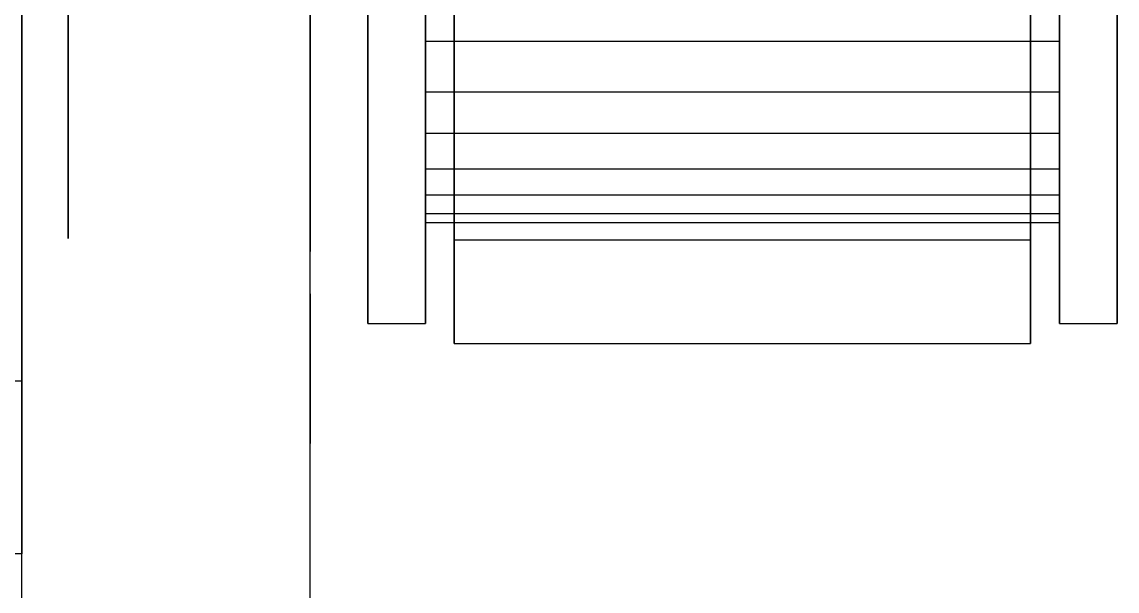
# Model space of a CAD drawing. Header units: millimetres. Extents: x -201 to 3037, y -406 to 3230.
# Drawn here: x 125 to 163, y 934.61 to 954.38 of the extents above; entities that cross this region are included whole.
import ezdxf

# ---------------------------------------------------------------- set-up
doc = ezdxf.new("R2010")
doc.units = ezdxf.units.MM
doc.layers.add('HIDDEN', color=8, linetype='Continuous')
doc.layers.add('VISIBLE', color=7, linetype='Continuous')

msp = doc.modelspace()

# ---------------------------------------------------------------- linework, layer by layer
at = {"layer": 'HIDDEN'}
for points in [[(125, 900), (125, 1030)], [(125, 900), (125, 1030)], [(125, 900), (125, 1030)], [(135, 900), (135, 1030)], [(135, 900), (135, 1030)], [(135, 900), (135, 1030)], [(125, 941.9), (125, 989.9)], [(125, 989.9), (125, 941.9)], [(140, 988.6), (140, 988.031), (140, 986.352), (140, 983.648), (140, 980.053), (140, 975.749), (140, 970.951), (140, 965.9), (140, 960.849), (140, 956.051), (140, 951.747), (140, 948.152), (140, 945.448), (140, 943.769), (140, 943.2)], [(160, 988.6), (160, 988.031), (160, 986.352), (160, 983.648), (160, 980.053), (160, 975.749), (160, 970.951), (160, 965.9), (160, 960.849), (160, 956.051), (160, 951.747), (160, 948.152), (160, 945.448), (160, 943.769), (160, 943.2)], [(137, 943.9), (137, 944.452), (137, 946.079), (137, 948.7), (137, 952.183), (137, 956.355), (137, 961.005), (137, 965.9), (137, 970.795), (137, 975.445), (137, 979.617), (137, 983.1), (137, 985.721), (137, 987.348), (137, 987.9)], [(137, 943.9), (137, 944.452), (137, 946.079), (137, 948.7), (137, 952.183), (137, 956.355), (137, 961.005), (137, 965.9), (137, 970.795), (137, 975.445), (137, 979.617), (137, 983.1), (137, 985.721), (137, 987.348), (137, 987.9)], [(137, 987.9), (137, 987.348), (137, 985.721), (137, 983.1), (137, 979.617), (137, 975.445), (137, 970.795), (137, 965.9), (137, 961.005), (137, 956.355), (137, 952.183), (137, 948.7), (137, 946.079), (137, 944.452), (137, 943.9)], [(139, 943.9), (139, 944.452), (139, 946.079), (139, 948.7), (139, 952.183), (139, 956.355), (139, 961.005), (139, 965.9), (139, 970.795), (139, 975.445), (139, 979.617), (139, 983.1), (139, 985.721), (139, 987.348), (139, 987.9)], [(139, 943.9), (139, 944.452), (139, 946.079), (139, 948.7), (139, 952.183), (139, 956.355), (139, 961.005), (139, 965.9), (139, 970.795), (139, 975.445), (139, 979.617), (139, 983.1), (139, 985.721), (139, 987.348), (139, 987.9)], [(139, 987.9), (139, 987.348), (139, 985.721), (139, 983.1), (139, 979.617), (139, 975.445), (139, 970.795), (139, 965.9), (139, 961.005), (139, 956.355), (139, 952.183), (139, 948.7), (139, 946.079), (139, 944.452), (139, 943.9)], [(161, 943.9), (161, 944.452), (161, 946.079), (161, 948.7), (161, 952.183), (161, 956.355), (161, 961.005), (161, 965.9), (161, 970.795), (161, 975.445), (161, 979.617), (161, 983.1), (161, 985.721), (161, 987.348), (161, 987.9)], [(161, 943.9), (161, 944.452), (161, 946.079), (161, 948.7), (161, 952.183), (161, 956.355), (161, 961.005), (161, 965.9), (161, 970.795), (161, 975.445), (161, 979.617), (161, 983.1), (161, 985.721), (161, 987.348), (161, 987.9)], [(161, 987.9), (161, 987.348), (161, 985.721), (161, 983.1), (161, 979.617), (161, 975.445), (161, 970.795), (161, 965.9), (161, 961.005), (161, 956.355), (161, 952.183), (161, 948.7), (161, 946.079), (161, 944.452), (161, 943.9)], [(163, 943.9), (163, 944.452), (163, 946.079), (163, 948.7), (163, 952.183), (163, 956.355), (163, 961.005), (163, 965.9), (163, 970.795), (163, 975.445), (163, 979.617), (163, 983.1), (163, 985.721), (163, 987.348), (163, 987.9)], [(163, 943.9), (163, 944.452), (163, 946.079), (163, 948.7), (163, 952.183), (163, 956.355), (163, 961.005), (163, 965.9), (163, 970.795), (163, 975.445), (163, 979.617), (163, 983.1), (163, 985.721), (163, 987.348), (163, 987.9)], [(163, 987.9), (163, 987.348), (163, 985.721), (163, 983.1), (163, 979.617), (163, 975.445), (163, 970.795), (163, 965.9), (163, 961.005), (163, 956.355), (163, 952.183), (163, 948.7), (163, 946.079), (163, 944.452), (163, 943.9)], [(125, 985.4), (125, 984.911), (125, 983.469), (125, 981.146), (125, 978.058), (125, 974.361), (125, 970.239), (125, 965.9), (125, 961.561), (125, 957.439), (125, 953.742), (125, 950.654), (125, 948.331), (125, 946.889), (125, 946.4)], [(135, 985.4), (135, 984.911), (135, 983.469), (135, 981.146), (135, 978.058), (135, 974.361), (135, 970.239), (135, 965.9), (135, 961.561), (135, 957.439), (135, 953.742), (135, 950.654), (135, 948.331), (135, 946.889), (135, 946.4)], [(140, 985), (140, 984.521), (140, 983.109), (140, 980.833), (140, 977.809), (140, 974.187), (140, 970.15), (140, 965.9), (140, 961.65), (140, 957.613), (140, 953.991), (140, 950.967), (140, 948.691), (140, 947.279), (140, 946.8)], [(140, 946.8), (140, 947.279), (140, 948.691), (140, 950.967), (140, 953.991), (140, 957.613), (140, 961.65), (140, 965.9), (140, 970.15), (140, 974.187), (140, 977.809), (140, 980.833), (140, 983.109), (140, 984.521), (140, 985)], [(160, 985), (160, 984.521), (160, 983.109), (160, 980.833), (160, 977.809), (160, 974.187), (160, 970.15), (160, 965.9), (160, 961.65), (160, 957.613), (160, 953.991), (160, 950.967), (160, 948.691), (160, 947.279), (160, 946.8)], [(160, 946.8), (160, 947.279), (160, 948.691), (160, 950.967), (160, 953.991), (160, 957.613), (160, 961.65), (160, 965.9), (160, 970.15), (160, 974.187), (160, 977.809), (160, 980.833), (160, 983.109), (160, 984.521), (160, 985)], [(125, 984.95), (125, 984.472), (125, 983.063), (125, 980.794), (125, 977.777), (125, 974.165), (125, 970.139), (125, 965.9), (125, 961.661), (125, 957.635), (125, 954.023), (125, 951.006), (125, 948.737), (125, 947.328), (125, 946.85)], [(125, 946.85), (125, 947.328), (125, 948.737), (125, 951.006), (125, 954.023), (125, 957.635), (125, 961.661), (125, 965.9), (125, 970.139), (125, 974.165), (125, 977.777), (125, 980.794), (125, 983.063), (125, 984.472), (125, 984.95)], [(126.6, 984.95), (126.6, 984.472), (126.6, 983.063), (126.6, 980.794), (126.6, 977.777), (126.6, 974.165), (126.6, 970.139), (126.6, 965.9), (126.6, 961.661), (126.6, 957.635), (126.6, 954.023), (126.6, 951.006), (126.6, 948.737), (126.6, 947.328), (126.6, 946.85)], [(126.6, 946.85), (126.6, 947.328), (126.6, 948.737), (126.6, 951.006), (126.6, 954.023), (126.6, 957.635), (126.6, 961.661), (126.6, 965.9), (126.6, 970.139), (126.6, 974.165), (126.6, 977.777), (126.6, 980.794), (126.6, 983.063), (126.6, 984.472), (126.6, 984.95)], [(125, 946.4), (125, 946.523), (125, 946.889), (125, 947.494), (125, 948.331), (125, 949.389), (125, 950.654), (125, 952.111), (125, 953.742), (125, 955.525), (125, 957.439), (125, 959.46), (125, 961.561), (125, 963.717), (125, 965.9)], [(135, 946.4), (135, 946.523), (135, 946.889), (135, 947.494), (135, 948.331), (135, 949.389), (135, 950.654), (135, 952.111), (135, 953.742), (135, 955.525), (135, 957.439), (135, 959.46), (135, 961.561), (135, 963.717), (135, 965.9)], [(139, 953.704), (139, 953.832), (139, 953.961), (139, 954.091), (139, 954.222), (139, 954.354), (139, 954.487), (139, 954.621), (139, 954.755), (139, 954.891), (139, 955.028), (139, 955.165), (139, 955.303), (139, 955.443), (139, 955.583)], [(139, 955.583), (139, 955.443), (139, 955.303), (139, 955.165), (139, 955.028), (139, 954.891), (139, 954.755), (139, 954.621), (139, 954.487), (139, 954.354), (139, 954.222), (139, 954.091), (139, 953.961), (139, 953.832), (139, 953.704)], [(139, 953.704), (139, 953.832), (139, 953.961), (139, 954.091), (139, 954.222), (139, 954.354), (139, 954.487), (139, 954.621), (139, 954.755), (139, 954.891), (139, 955.028), (139, 955.165), (139, 955.303), (139, 955.443), (139, 955.583)], [(139, 955.583), (139, 955.443), (139, 955.303), (139, 955.165), (139, 955.028), (139, 954.891), (139, 954.755), (139, 954.621), (139, 954.487), (139, 954.354), (139, 954.222), (139, 954.091), (139, 953.961), (139, 953.832), (139, 953.704)], [(161, 953.704), (161, 953.832), (161, 953.961), (161, 954.091), (161, 954.222), (161, 954.354), (161, 954.487), (161, 954.621), (161, 954.755), (161, 954.891), (161, 955.028), (161, 955.165), (161, 955.303), (161, 955.443), (161, 955.583)], [(161, 955.583), (161, 955.443), (161, 955.303), (161, 955.165), (161, 955.028), (161, 954.891), (161, 954.755), (161, 954.621), (161, 954.487), (161, 954.354), (161, 954.222), (161, 954.091), (161, 953.961), (161, 953.832), (161, 953.704)], [(161, 953.704), (161, 953.832), (161, 953.961), (161, 954.091), (161, 954.222), (161, 954.354), (161, 954.487), (161, 954.621), (161, 954.755), (161, 954.891), (161, 955.028), (161, 955.165), (161, 955.303), (161, 955.443), (161, 955.583)], [(161, 955.583), (161, 955.443), (161, 955.303), (161, 955.165), (161, 955.028), (161, 954.891), (161, 954.755), (161, 954.621), (161, 954.487), (161, 954.354), (161, 954.222), (161, 954.091), (161, 953.961), (161, 953.832), (161, 953.704)], [(139, 953.704), (139, 953.724), (139, 953.743), (139, 953.76), (139, 953.775), (139, 953.79), (139, 953.802), (139, 953.814), (139, 953.823), (139, 953.832), (139, 953.839), (139, 953.844), (139, 953.848), (139, 953.85), (139, 953.851)], [(139, 953.851), (139, 953.837), (139, 953.795), (139, 953.727), (139, 953.634), (139, 953.518), (139, 953.38), (139, 953.225), (139, 953.056), (139, 952.876), (139, 952.689), (139, 952.499), (139, 952.31), (139, 952.126), (139, 951.951)], [(139, 951.951), (139, 952.126), (139, 952.31), (139, 952.499), (139, 952.689), (139, 952.876), (139, 953.056), (139, 953.225), (139, 953.38), (139, 953.518), (139, 953.634), (139, 953.727), (139, 953.795), (139, 953.837), (139, 953.851)], [(139, 953.851), (139, 953.85), (139, 953.848), (139, 953.844), (139, 953.839), (139, 953.832), (139, 953.823), (139, 953.814), (139, 953.802), (139, 953.79), (139, 953.775), (139, 953.76), (139, 953.743), (139, 953.724), (139, 953.704)], [(139, 953.704), (139, 953.724), (139, 953.743), (139, 953.76), (139, 953.775), (139, 953.79), (139, 953.802), (139, 953.814), (139, 953.823), (139, 953.832), (139, 953.839), (139, 953.844), (139, 953.848), (139, 953.85), (139, 953.851)], [(139, 953.851), (139, 953.837), (139, 953.795), (139, 953.727), (139, 953.634), (139, 953.518), (139, 953.38), (139, 953.225), (139, 953.056), (139, 952.876), (139, 952.689), (139, 952.499), (139, 952.31), (139, 952.126), (139, 951.951)], [(139, 951.951), (139, 952.126), (139, 952.31), (139, 952.499), (139, 952.689), (139, 952.876), (139, 953.056), (139, 953.225), (139, 953.38), (139, 953.518), (139, 953.634), (139, 953.727), (139, 953.795), (139, 953.837), (139, 953.851)], [(139, 953.851), (139, 953.85), (139, 953.848), (139, 953.844), (139, 953.839), (139, 953.832), (139, 953.823), (139, 953.814), (139, 953.802), (139, 953.79), (139, 953.775), (139, 953.76), (139, 953.743), (139, 953.724), (139, 953.704)], [(161, 953.704), (161, 953.724), (161, 953.743), (161, 953.76), (161, 953.775), (161, 953.79), (161, 953.802), (161, 953.814), (161, 953.823), (161, 953.832), (161, 953.839), (161, 953.844), (161, 953.848), (161, 953.85), (161, 953.851)], [(161, 953.851), (161, 953.837), (161, 953.795), (161, 953.727), (161, 953.634), (161, 953.518), (161, 953.38), (161, 953.225), (161, 953.056), (161, 952.876), (161, 952.689), (161, 952.499), (161, 952.31), (161, 952.126), (161, 951.951)], [(161, 951.951), (161, 952.126), (161, 952.31), (161, 952.499), (161, 952.689), (161, 952.876), (161, 953.056), (161, 953.225), (161, 953.38), (161, 953.518), (161, 953.634), (161, 953.727), (161, 953.795), (161, 953.837), (161, 953.851)], [(161, 953.851), (161, 953.85), (161, 953.848), (161, 953.844), (161, 953.839), (161, 953.832), (161, 953.823), (161, 953.814), (161, 953.802), (161, 953.79), (161, 953.775), (161, 953.76), (161, 953.743), (161, 953.724), (161, 953.704)], [(161, 953.704), (161, 953.724), (161, 953.743), (161, 953.76), (161, 953.775), (161, 953.79), (161, 953.802), (161, 953.814), (161, 953.823), (161, 953.832), (161, 953.839), (161, 953.844), (161, 953.848), (161, 953.85), (161, 953.851)], [(161, 953.851), (161, 953.837), (161, 953.795), (161, 953.727), (161, 953.634), (161, 953.518), (161, 953.38), (161, 953.225), (161, 953.056), (161, 952.876), (161, 952.689), (161, 952.499), (161, 952.31), (161, 952.126), (161, 951.951)], [(161, 951.951), (161, 952.126), (161, 952.31), (161, 952.499), (161, 952.689), (161, 952.876), (161, 953.056), (161, 953.225), (161, 953.38), (161, 953.518), (161, 953.634), (161, 953.727), (161, 953.795), (161, 953.837), (161, 953.851)], [(161, 953.851), (161, 953.85), (161, 953.848), (161, 953.844), (161, 953.839), (161, 953.832), (161, 953.823), (161, 953.814), (161, 953.802), (161, 953.79), (161, 953.775), (161, 953.76), (161, 953.743), (161, 953.724), (161, 953.704)], [(139, 953.704), (161, 953.704)], [(139, 953.704), (161, 953.704)], [(139, 953.704), (161, 953.704)], [(140, 953.704), (160, 953.704)], [(139, 950.51), (139, 950.604), (139, 950.701), (139, 950.798), (139, 950.897), (139, 950.997), (139, 951.098), (139, 951.2), (139, 951.304), (139, 951.409), (139, 951.515), (139, 951.622), (139, 951.731), (139, 951.84), (139, 951.951)], [(139, 951.951), (139, 951.84), (139, 951.731), (139, 951.622), (139, 951.515), (139, 951.409), (139, 951.304), (139, 951.2), (139, 951.098), (139, 950.997), (139, 950.897), (139, 950.798), (139, 950.701), (139, 950.604), (139, 950.51)], [(139, 950.51), (139, 950.604), (139, 950.701), (139, 950.798), (139, 950.897), (139, 950.997), (139, 951.098), (139, 951.2), (139, 951.304), (139, 951.409), (139, 951.515), (139, 951.622), (139, 951.731), (139, 951.84), (139, 951.951)], [(139, 951.951), (139, 951.84), (139, 951.731), (139, 951.622), (139, 951.515), (139, 951.409), (139, 951.304), (139, 951.2), (139, 951.098), (139, 950.997), (139, 950.897), (139, 950.798), (139, 950.701), (139, 950.604), (139, 950.51)], [(139, 951.951), (161, 951.951)], [(139, 951.951), (161, 951.951)], [(140, 951.951), (160, 951.951)], [(140, 951.951), (160, 951.951)], [(161, 950.51), (161, 950.604), (161, 950.701), (161, 950.798), (161, 950.897), (161, 950.997), (161, 951.098), (161, 951.2), (161, 951.304), (161, 951.409), (161, 951.515), (161, 951.622), (161, 951.731), (161, 951.84), (161, 951.951)], [(161, 951.951), (161, 951.84), (161, 951.731), (161, 951.622), (161, 951.515), (161, 951.409), (161, 951.304), (161, 951.2), (161, 951.098), (161, 950.997), (161, 950.897), (161, 950.798), (161, 950.701), (161, 950.604), (161, 950.51)], [(161, 950.51), (161, 950.604), (161, 950.701), (161, 950.798), (161, 950.897), (161, 950.997), (161, 951.098), (161, 951.2), (161, 951.304), (161, 951.409), (161, 951.515), (161, 951.622), (161, 951.731), (161, 951.84), (161, 951.951)], [(161, 951.951), (161, 951.84), (161, 951.731), (161, 951.622), (161, 951.515), (161, 951.409), (161, 951.304), (161, 951.2), (161, 951.098), (161, 950.997), (161, 950.897), (161, 950.798), (161, 950.701), (161, 950.604), (161, 950.51)], [(139, 950.51), (139, 950.555), (139, 950.597), (139, 950.636), (139, 950.673), (139, 950.706), (139, 950.736), (139, 950.762), (139, 950.786), (139, 950.805), (139, 950.822), (139, 950.834), (139, 950.843), (139, 950.849), (139, 950.851)], [(139, 950.851), (139, 950.84), (139, 950.808), (139, 950.756), (139, 950.685), (139, 950.594), (139, 950.487), (139, 950.365), (139, 950.229), (139, 950.082), (139, 949.927), (139, 949.765), (139, 949.6), (139, 949.434), (139, 949.27)], [(139, 949.27), (139, 949.434), (139, 949.6), (139, 949.765), (139, 949.927), (139, 950.082), (139, 950.229), (139, 950.365), (139, 950.487), (139, 950.594), (139, 950.685), (139, 950.756), (139, 950.808), (139, 950.84), (139, 950.851)], [(139, 950.851), (139, 950.849), (139, 950.843), (139, 950.834), (139, 950.822), (139, 950.805), (139, 950.786), (139, 950.762), (139, 950.736), (139, 950.706), (139, 950.673), (139, 950.636), (139, 950.597), (139, 950.555), (139, 950.51)], [(139, 950.51), (139, 950.555), (139, 950.597), (139, 950.636), (139, 950.673), (139, 950.706), (139, 950.736), (139, 950.762), (139, 950.786), (139, 950.805), (139, 950.822), (139, 950.834), (139, 950.843), (139, 950.849), (139, 950.851)], [(139, 950.851), (139, 950.84), (139, 950.808), (139, 950.756), (139, 950.685), (139, 950.594), (139, 950.487), (139, 950.365), (139, 950.229), (139, 950.082), (139, 949.927), (139, 949.765), (139, 949.6), (139, 949.434), (139, 949.27)], [(139, 949.27), (139, 949.434), (139, 949.6), (139, 949.765), (139, 949.927), (139, 950.082), (139, 950.229), (139, 950.365), (139, 950.487), (139, 950.594), (139, 950.685), (139, 950.756), (139, 950.808), (139, 950.84), (139, 950.851)], [(139, 950.851), (139, 950.849), (139, 950.843), (139, 950.834), (139, 950.822), (139, 950.805), (139, 950.786), (139, 950.762), (139, 950.736), (139, 950.706), (139, 950.673), (139, 950.636), (139, 950.597), (139, 950.555), (139, 950.51)], [(161, 950.51), (161, 950.555), (161, 950.597), (161, 950.636), (161, 950.673), (161, 950.706), (161, 950.736), (161, 950.762), (161, 950.786), (161, 950.805), (161, 950.822), (161, 950.834), (161, 950.843), (161, 950.849), (161, 950.851)], [(161, 950.851), (161, 950.84), (161, 950.808), (161, 950.756), (161, 950.685), (161, 950.594), (161, 950.487), (161, 950.365), (161, 950.229), (161, 950.082), (161, 949.927), (161, 949.765), (161, 949.6), (161, 949.434), (161, 949.27)], [(161, 949.27), (161, 949.434), (161, 949.6), (161, 949.765), (161, 949.927), (161, 950.082), (161, 950.229), (161, 950.365), (161, 950.487), (161, 950.594), (161, 950.685), (161, 950.756), (161, 950.808), (161, 950.84), (161, 950.851)], [(161, 950.851), (161, 950.849), (161, 950.843), (161, 950.834), (161, 950.822), (161, 950.805), (161, 950.786), (161, 950.762), (161, 950.736), (161, 950.706), (161, 950.673), (161, 950.636), (161, 950.597), (161, 950.555), (161, 950.51)], [(161, 950.51), (161, 950.555), (161, 950.597), (161, 950.636), (161, 950.673), (161, 950.706), (161, 950.736), (161, 950.762), (161, 950.786), (161, 950.805), (161, 950.822), (161, 950.834), (161, 950.843), (161, 950.849), (161, 950.851)], [(161, 950.851), (161, 950.84), (161, 950.808), (161, 950.756), (161, 950.685), (161, 950.594), (161, 950.487), (161, 950.365), (161, 950.229), (161, 950.082), (161, 949.927), (161, 949.765), (161, 949.6), (161, 949.434), (161, 949.27)], [(161, 949.27), (161, 949.434), (161, 949.6), (161, 949.765), (161, 949.927), (161, 950.082), (161, 950.229), (161, 950.365), (161, 950.487), (161, 950.594), (161, 950.685), (161, 950.756), (161, 950.808), (161, 950.84), (161, 950.851)], [(161, 950.851), (161, 950.849), (161, 950.843), (161, 950.834), (161, 950.822), (161, 950.805), (161, 950.786), (161, 950.762), (161, 950.736), (161, 950.706), (161, 950.673), (161, 950.636), (161, 950.597), (161, 950.555), (161, 950.51)], [(139, 950.51), (161, 950.51)], [(139, 950.51), (161, 950.51)], [(139, 950.51), (161, 950.51)], [(140, 950.51), (160, 950.51)], [(139, 948.364), (139, 948.419), (139, 948.476), (139, 948.534), (139, 948.594), (139, 948.655), (139, 948.718), (139, 948.782), (139, 948.847), (139, 948.914), (139, 948.983), (139, 949.052), (139, 949.123), (139, 949.196), (139, 949.27)], [(139, 949.27), (139, 949.196), (139, 949.123), (139, 949.052), (139, 948.983), (139, 948.914), (139, 948.847), (139, 948.782), (139, 948.718), (139, 948.655), (139, 948.594), (139, 948.534), (139, 948.476), (139, 948.419), (139, 948.364)], [(139, 949.27), (161, 949.27)], [(139, 948.364), (139, 948.419), (139, 948.476), (139, 948.534), (139, 948.594), (139, 948.655), (139, 948.718), (139, 948.782), (139, 948.847), (139, 948.914), (139, 948.983), (139, 949.052), (139, 949.123), (139, 949.196), (139, 949.27)], [(139, 949.27), (139, 949.196), (139, 949.123), (139, 949.052), (139, 948.983), (139, 948.914), (139, 948.847), (139, 948.782), (139, 948.718), (139, 948.655), (139, 948.594), (139, 948.534), (139, 948.476), (139, 948.419), (139, 948.364)], [(139, 949.27), (161, 949.27)], [(139, 949.27), (161, 949.27)], [(140, 949.27), (160, 949.27)], [(161, 948.364), (161, 948.419), (161, 948.476), (161, 948.534), (161, 948.594), (161, 948.655), (161, 948.718), (161, 948.782), (161, 948.847), (161, 948.914), (161, 948.983), (161, 949.052), (161, 949.123), (161, 949.196), (161, 949.27)], [(161, 949.27), (161, 949.196), (161, 949.123), (161, 949.052), (161, 948.983), (161, 948.914), (161, 948.847), (161, 948.782), (161, 948.718), (161, 948.655), (161, 948.594), (161, 948.534), (161, 948.476), (161, 948.419), (161, 948.364)], [(161, 948.364), (161, 948.419), (161, 948.476), (161, 948.534), (161, 948.594), (161, 948.655), (161, 948.718), (161, 948.782), (161, 948.847), (161, 948.914), (161, 948.983), (161, 949.052), (161, 949.123), (161, 949.196), (161, 949.27)], [(161, 949.27), (161, 949.196), (161, 949.123), (161, 949.052), (161, 948.983), (161, 948.914), (161, 948.847), (161, 948.782), (161, 948.718), (161, 948.655), (161, 948.594), (161, 948.534), (161, 948.476), (161, 948.419), (161, 948.364)], [(139, 948.364), (139, 948.44), (139, 948.513), (139, 948.581), (139, 948.645), (139, 948.704), (139, 948.757), (139, 948.805), (139, 948.846), (139, 948.882), (139, 948.912), (139, 948.935), (139, 948.951), (139, 948.961), (139, 948.965)], [(139, 948.965), (139, 948.957), (139, 948.934), (139, 948.896), (139, 948.843), (139, 948.776), (139, 948.696), (139, 948.604), (139, 948.501), (139, 948.387), (139, 948.265), (139, 948.136), (139, 948.002), (139, 947.863), (139, 947.722)], [(139, 947.722), (139, 947.863), (139, 948.002), (139, 948.136), (139, 948.265), (139, 948.387), (139, 948.501), (139, 948.604), (139, 948.696), (139, 948.776), (139, 948.843), (139, 948.896), (139, 948.934), (139, 948.957), (139, 948.965)], [(139, 948.965), (139, 948.961), (139, 948.951), (139, 948.935), (139, 948.912), (139, 948.882), (139, 948.846), (139, 948.805), (139, 948.757), (139, 948.704), (139, 948.645), (139, 948.581), (139, 948.513), (139, 948.44), (139, 948.364)], [(139, 948.364), (139, 948.44), (139, 948.513), (139, 948.581), (139, 948.645), (139, 948.704), (139, 948.757), (139, 948.805), (139, 948.846), (139, 948.882), (139, 948.912), (139, 948.935), (139, 948.951), (139, 948.961), (139, 948.965)], [(139, 948.965), (139, 948.957), (139, 948.934), (139, 948.896), (139, 948.843), (139, 948.776), (139, 948.696), (139, 948.604), (139, 948.501), (139, 948.387), (139, 948.265), (139, 948.136), (139, 948.002), (139, 947.863), (139, 947.722)], [(139, 947.722), (139, 947.863), (139, 948.002), (139, 948.136), (139, 948.265), (139, 948.387), (139, 948.501), (139, 948.604), (139, 948.696), (139, 948.776), (139, 948.843), (139, 948.896), (139, 948.934), (139, 948.957), (139, 948.965)], [(139, 948.965), (139, 948.961), (139, 948.951), (139, 948.935), (139, 948.912), (139, 948.882), (139, 948.846), (139, 948.805), (139, 948.757), (139, 948.704), (139, 948.645), (139, 948.581), (139, 948.513), (139, 948.44), (139, 948.364)], [(161, 947.722), (161, 947.863), (161, 948.002), (161, 948.136), (161, 948.265), (161, 948.387), (161, 948.501), (161, 948.604), (161, 948.696), (161, 948.776), (161, 948.843), (161, 948.896), (161, 948.934), (161, 948.957), (161, 948.965)], [(161, 948.965), (161, 948.961), (161, 948.951), (161, 948.935), (161, 948.912), (161, 948.882), (161, 948.846), (161, 948.805), (161, 948.757), (161, 948.704), (161, 948.645), (161, 948.581), (161, 948.513), (161, 948.44), (161, 948.364)], [(161, 948.364), (161, 948.44), (161, 948.513), (161, 948.581), (161, 948.645), (161, 948.704), (161, 948.757), (161, 948.805), (161, 948.846), (161, 948.882), (161, 948.912), (161, 948.935), (161, 948.951), (161, 948.961), (161, 948.965)], [(161, 948.965), (161, 948.957), (161, 948.934), (161, 948.896), (161, 948.843), (161, 948.776), (161, 948.696), (161, 948.604), (161, 948.501), (161, 948.387), (161, 948.265), (161, 948.136), (161, 948.002), (161, 947.863), (161, 947.722)], [(161, 947.722), (161, 947.863), (161, 948.002), (161, 948.136), (161, 948.265), (161, 948.387), (161, 948.501), (161, 948.604), (161, 948.696), (161, 948.776), (161, 948.843), (161, 948.896), (161, 948.934), (161, 948.957), (161, 948.965)], [(161, 948.965), (161, 948.961), (161, 948.951), (161, 948.935), (161, 948.912), (161, 948.882), (161, 948.846), (161, 948.805), (161, 948.757), (161, 948.704), (161, 948.645), (161, 948.581), (161, 948.513), (161, 948.44), (161, 948.364)], [(161, 948.364), (161, 948.44), (161, 948.513), (161, 948.581), (161, 948.645), (161, 948.704), (161, 948.757), (161, 948.805), (161, 948.846), (161, 948.882), (161, 948.912), (161, 948.935), (161, 948.951), (161, 948.961), (161, 948.965)], [(161, 948.965), (161, 948.957), (161, 948.934), (161, 948.896), (161, 948.843), (161, 948.776), (161, 948.696), (161, 948.604), (161, 948.501), (161, 948.387), (161, 948.265), (161, 948.136), (161, 948.002), (161, 947.863), (161, 947.722)], [(139, 948.364), (161, 948.364)], [(139, 948.364), (161, 948.364)], [(139, 948.364), (161, 948.364)], [(139, 947.413), (139, 947.523), (139, 947.629), (139, 947.731), (139, 947.826), (139, 947.915), (139, 947.996), (139, 948.07), (139, 948.135), (139, 948.191), (139, 948.237), (139, 948.274), (139, 948.3), (139, 948.316), (139, 948.321)], [(139, 948.321), (139, 948.316), (139, 948.3), (139, 948.274), (139, 948.237), (139, 948.191), (139, 948.135), (139, 948.07), (139, 947.996), (139, 947.915), (139, 947.826), (139, 947.731), (139, 947.629), (139, 947.523), (139, 947.413)], [(139, 947.413), (139, 947.523), (139, 947.629), (139, 947.731), (139, 947.826), (139, 947.915), (139, 947.996), (139, 948.07), (139, 948.135), (139, 948.191), (139, 948.237), (139, 948.274), (139, 948.3), (139, 948.316), (139, 948.321)], [(139, 948.321), (139, 948.316), (139, 948.3), (139, 948.274), (139, 948.237), (139, 948.191), (139, 948.135), (139, 948.07), (139, 947.996), (139, 947.915), (139, 947.826), (139, 947.731), (139, 947.629), (139, 947.523), (139, 947.413)], [(140, 948.364), (160, 948.364)], [(161, 947.413), (161, 947.523), (161, 947.629), (161, 947.731), (161, 947.826), (161, 947.915), (161, 947.996), (161, 948.07), (161, 948.135), (161, 948.191), (161, 948.237), (161, 948.274), (161, 948.3), (161, 948.316), (161, 948.321)], [(161, 948.321), (161, 948.316), (161, 948.3), (161, 948.274), (161, 948.237), (161, 948.191), (161, 948.135), (161, 948.07), (161, 947.996), (161, 947.915), (161, 947.826), (161, 947.731), (161, 947.629), (161, 947.523), (161, 947.413)], [(161, 947.413), (161, 947.523), (161, 947.629), (161, 947.731), (161, 947.826), (161, 947.915), (161, 947.996), (161, 948.07), (161, 948.135), (161, 948.191), (161, 948.237), (161, 948.274), (161, 948.3), (161, 948.316), (161, 948.321)], [(161, 948.321), (161, 948.316), (161, 948.3), (161, 948.274), (161, 948.237), (161, 948.191), (161, 948.135), (161, 948.07), (161, 947.996), (161, 947.915), (161, 947.826), (161, 947.731), (161, 947.629), (161, 947.523), (161, 947.413)], [(139, 947.722), (139, 947.69), (139, 947.66), (139, 947.631), (139, 947.603), (139, 947.577), (139, 947.553), (139, 947.53), (139, 947.509), (139, 947.489), (139, 947.471), (139, 947.454), (139, 947.439), (139, 947.425), (139, 947.413)], [(139, 947.413), (139, 947.425), (139, 947.439), (139, 947.454), (139, 947.471), (139, 947.489), (139, 947.509), (139, 947.53), (139, 947.553), (139, 947.577), (139, 947.603), (139, 947.631), (139, 947.66), (139, 947.69), (139, 947.722)], [(139, 947.722), (161, 947.722)], [(139, 947.722), (139, 947.69), (139, 947.66), (139, 947.631), (139, 947.603), (139, 947.577), (139, 947.553), (139, 947.53), (139, 947.509), (139, 947.489), (139, 947.471), (139, 947.454), (139, 947.439), (139, 947.425), (139, 947.413)], [(139, 947.722), (161, 947.722)], [(139, 947.413), (139, 947.425), (139, 947.439), (139, 947.454), (139, 947.471), (139, 947.489), (139, 947.509), (139, 947.53), (139, 947.553), (139, 947.577), (139, 947.603), (139, 947.631), (139, 947.66), (139, 947.69), (139, 947.722)], [(139, 947.722), (161, 947.722)], [(140, 947.722), (160, 947.722)], [(161, 947.722), (161, 947.69), (161, 947.66), (161, 947.631), (161, 947.603), (161, 947.577), (161, 947.553), (161, 947.53), (161, 947.509), (161, 947.489), (161, 947.471), (161, 947.454), (161, 947.439), (161, 947.425), (161, 947.413)], [(161, 947.413), (161, 947.425), (161, 947.439), (161, 947.454), (161, 947.471), (161, 947.489), (161, 947.509), (161, 947.53), (161, 947.553), (161, 947.577), (161, 947.603), (161, 947.631), (161, 947.66), (161, 947.69), (161, 947.722)], [(161, 947.722), (161, 947.69), (161, 947.66), (161, 947.631), (161, 947.603), (161, 947.577), (161, 947.553), (161, 947.53), (161, 947.509), (161, 947.489), (161, 947.471), (161, 947.454), (161, 947.439), (161, 947.425), (161, 947.413)], [(161, 947.413), (161, 947.425), (161, 947.439), (161, 947.454), (161, 947.471), (161, 947.489), (161, 947.509), (161, 947.53), (161, 947.553), (161, 947.577), (161, 947.603), (161, 947.631), (161, 947.66), (161, 947.69), (161, 947.722)], [(139, 947.413), (161, 947.413)], [(139, 947.413), (161, 947.413)], [(139, 947.413), (161, 947.413)], [(140, 947.413), (160, 947.413)], [(140, 946.8), (160, 946.8)], [(140, 946.8), (160, 946.8)], [(125, 942.33), (125, 942.621), (125, 942.909), (125, 943.189), (125, 943.458), (125, 943.713), (125, 943.951), (125, 944.168), (125, 944.363), (125, 944.531), (125, 944.673), (125, 944.784), (125, 944.865), (125, 944.914), (125, 944.93)], [(125, 944.93), (125, 944.865), (125, 944.673), (125, 944.363), (125, 943.951), (125, 943.458), (125, 942.909), (125, 942.33), (125, 941.751), (125, 941.202), (125, 940.709), (125, 940.297), (125, 939.987), (125, 939.795), (125, 939.73)], [(125, 942.33), (125, 942.621), (125, 942.909), (125, 943.189), (125, 943.458), (125, 943.713), (125, 943.951), (125, 944.168), (125, 944.363), (125, 944.531), (125, 944.673), (125, 944.784), (125, 944.865), (125, 944.914), (125, 944.93)], [(125, 944.93), (125, 944.865), (125, 944.673), (125, 944.363), (125, 943.951), (125, 943.458), (125, 942.909), (125, 942.33), (125, 941.751), (125, 941.202), (125, 940.709), (125, 940.297), (125, 939.987), (125, 939.795), (125, 939.73)], [(125, 944.93), (125, 944.673), (125, 943.951), (125, 942.909), (125, 941.751), (125, 940.709), (125, 939.987), (125, 939.73), (125, 939.987), (125, 940.709), (125, 941.751), (125, 942.909), (125, 943.951), (125, 944.673), (125, 944.93)], [(125, 944.93), (125, 944.673), (125, 943.951), (125, 942.909), (125, 941.751), (125, 940.709), (125, 939.987), (125, 939.73), (125, 939.987), (125, 940.709), (125, 941.751), (125, 942.909), (125, 943.951), (125, 944.673), (125, 944.93)], [(135, 942.33), (135, 942.621), (135, 942.909), (135, 943.189), (135, 943.458), (135, 943.713), (135, 943.951), (135, 944.168), (135, 944.363), (135, 944.531), (135, 944.673), (135, 944.784), (135, 944.865), (135, 944.914), (135, 944.93)], [(135, 944.93), (135, 944.865), (135, 944.673), (135, 944.363), (135, 943.951), (135, 943.458), (135, 942.909), (135, 942.33), (135, 941.751), (135, 941.202), (135, 940.709), (135, 940.297), (135, 939.987), (135, 939.795), (135, 939.73)], [(135, 942.33), (135, 942.621), (135, 942.909), (135, 943.189), (135, 943.458), (135, 943.713), (135, 943.951), (135, 944.168), (135, 944.363), (135, 944.531), (135, 944.673), (135, 944.784), (135, 944.865), (135, 944.914), (135, 944.93)], [(135, 944.93), (135, 944.865), (135, 944.673), (135, 944.363), (135, 943.951), (135, 943.458), (135, 942.909), (135, 942.33), (135, 941.751), (135, 941.202), (135, 940.709), (135, 940.297), (135, 939.987), (135, 939.795), (135, 939.73)], [(137, 943.9), (139, 943.9)], [(161, 943.9), (163, 943.9)], [(140, 943.2), (160, 943.2)], [(125, 939.73), (125, 939.746), (125, 939.795), (125, 939.876), (125, 939.987), (125, 940.129), (125, 940.297), (125, 940.492), (125, 940.709), (125, 940.947), (125, 941.202), (125, 941.471), (125, 941.751), (125, 942.039), (125, 942.33)], [(125, 939.73), (125, 939.746), (125, 939.795), (125, 939.876), (125, 939.987), (125, 940.129), (125, 940.297), (125, 940.492), (125, 940.709), (125, 940.947), (125, 941.202), (125, 941.471), (125, 941.751), (125, 942.039), (125, 942.33)], [(135, 939.73), (135, 939.746), (135, 939.795), (135, 939.876), (135, 939.987), (135, 940.129), (135, 940.297), (135, 940.492), (135, 940.709), (135, 940.947), (135, 941.202), (135, 941.471), (135, 941.751), (135, 942.039), (135, 942.33)], [(135, 939.73), (135, 939.746), (135, 939.795), (135, 939.876), (135, 939.987), (135, 940.129), (135, 940.297), (135, 940.492), (135, 940.709), (135, 940.947), (135, 941.202), (135, 941.471), (135, 941.751), (135, 942.039), (135, 942.33)], [(125, 941.9), (118, 941.9)], [(125, 935.9), (125, 941.9)], [(125, 941.9), (125, 935.9)], [(125, 935.9), (125, 941.9)], [(125, 935.9), (125, 941.9)], [(125, 935.9), (118, 935.9)], [(125, 935.9), (118, 935.9)], [(125, 935.9), (118, 935.9)]]:
    msp.add_lwpolyline(points, dxfattribs=at)
at = {"layer": 'VISIBLE'}
for points in [[(125, 900), (125, 1030)], [(135, 900), (135, 1030)], [(140, 943.2), (140, 943.769), (140, 945.448), (140, 948.152), (140, 951.747), (140, 956.051), (140, 960.849), (140, 965.9), (140, 970.951), (140, 975.749), (140, 980.053), (140, 983.648), (140, 986.352), (140, 988.031), (140, 988.6)], [(160, 943.2), (160, 943.769), (160, 945.448), (160, 948.152), (160, 951.747), (160, 956.051), (160, 960.849), (160, 965.9), (160, 970.951), (160, 975.749), (160, 980.053), (160, 983.648), (160, 986.352), (160, 988.031), (160, 988.6)], [(137, 987.9), (137, 987.348), (137, 985.721), (137, 983.1), (137, 979.617), (137, 975.445), (137, 970.795), (137, 965.9), (137, 961.005), (137, 956.355), (137, 952.183), (137, 948.7), (137, 946.079), (137, 944.452), (137, 943.9)], [(139, 987.9), (139, 987.348), (139, 985.721), (139, 983.1), (139, 979.617), (139, 975.445), (139, 970.795), (139, 965.9), (139, 961.005), (139, 956.355), (139, 952.183), (139, 948.7), (139, 946.079), (139, 944.452), (139, 943.9)], [(161, 987.9), (161, 987.348), (161, 985.721), (161, 983.1), (161, 979.617), (161, 975.445), (161, 970.795), (161, 965.9), (161, 961.005), (161, 956.355), (161, 952.183), (161, 948.7), (161, 946.079), (161, 944.452), (161, 943.9)], [(163, 987.9), (163, 987.348), (163, 985.721), (163, 983.1), (163, 979.617), (163, 975.445), (163, 970.795), (163, 965.9), (163, 961.005), (163, 956.355), (163, 952.183), (163, 948.7), (163, 946.079), (163, 944.452), (163, 943.9)], [(139, 953.704), (140, 953.704)], [(160, 953.704), (161, 953.704)], [(139, 951.951), (140, 951.951)], [(139, 951.951), (140, 951.951)], [(160, 951.951), (161, 951.951)], [(160, 951.951), (161, 951.951)], [(139, 950.51), (140, 950.51)], [(160, 950.51), (161, 950.51)], [(139, 949.27), (140, 949.27)], [(160, 949.27), (161, 949.27)], [(139, 948.364), (140, 948.364)], [(160, 948.364), (161, 948.364)], [(139, 947.722), (140, 947.722)], [(160, 947.722), (161, 947.722)], [(139, 947.413), (140, 947.413)], [(160, 947.413), (161, 947.413)], [(137, 943.9), (139, 943.9)], [(161, 943.9), (163, 943.9)], [(140, 943.2), (160, 943.2)], [(125, 941.9), (118, 941.9)], [(125, 935.9), (118, 935.9)]]:
    msp.add_lwpolyline(points, dxfattribs=at)

doc.saveas('drawing.dxf')
